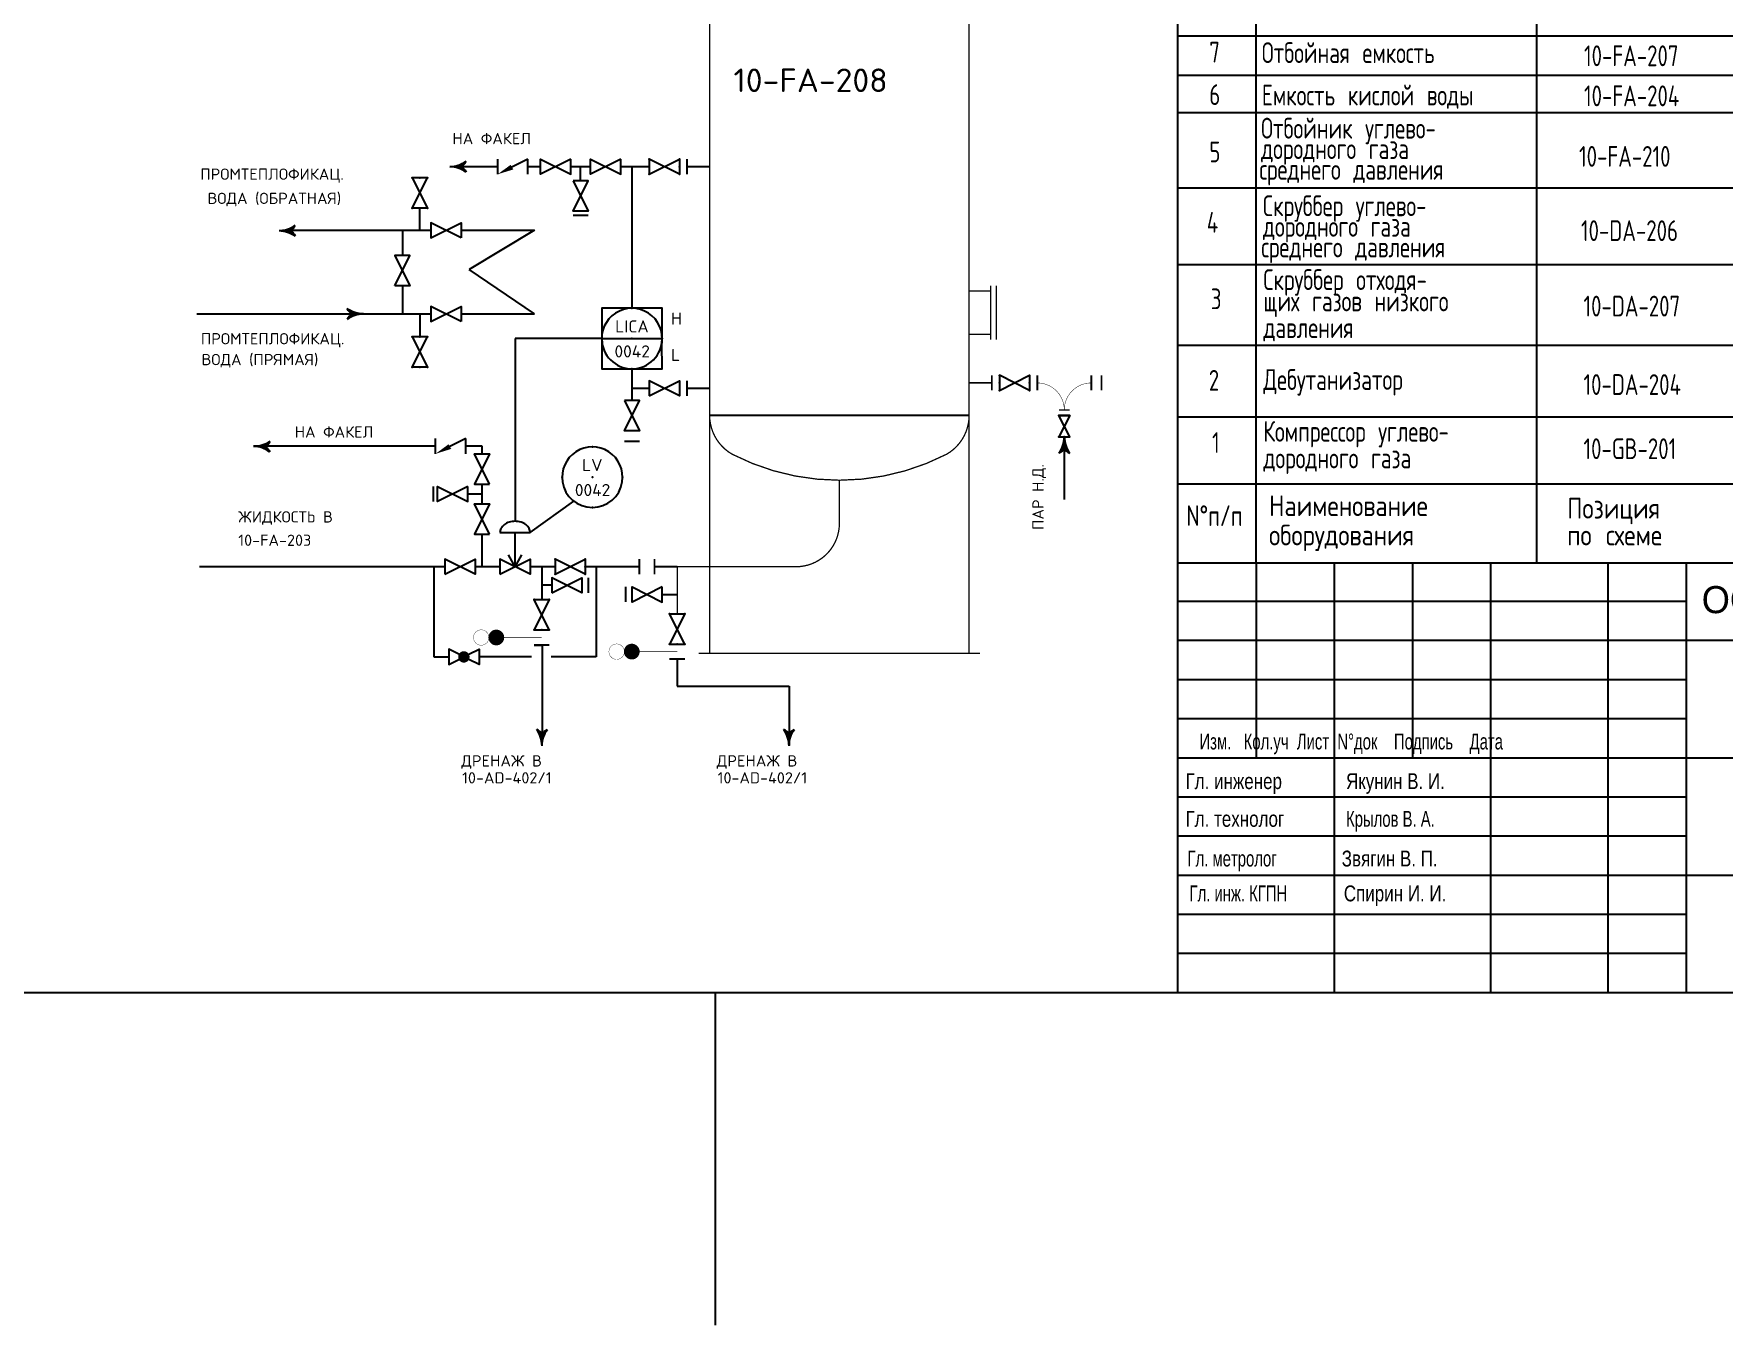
# Model space of a CAD drawing. Extents: x 71 to 279, y 48 to 143.
# Drawn here: x 236.52 to 256.05, y 48.41 to 63.34 of the extents above; entities that cross this region are included whole.
import ezdxf
from ezdxf.enums import TextEntityAlignment as Align

# ---------------------------------------------------------------- set-up
doc = ezdxf.new("R2010")
doc.units = 0
doc.header["$MEASUREMENT"] = 0
for name, pattern in [('DASH', [0.15625, 0.09375, -0.0625]), ('DASHS', [0.375, 0.25, -0.125]), ('HIDDEN', [0.125, 0.0625, -0.0625]), ('SDASH', [0.09375, 0.046875, -0.046875])]:
    doc.linetypes.add(name, pattern=pattern)
doc.layers.get('0').update_dxf_attribs({"linetype": 'CONTINUOUS'})
for name, color, linetype in [('1', 2, 'CONTINUOUS'), ('3', 7, 'DASHS'), ('CORPORATSERV', 3, 'CONTINUOUS'), ('IN-ATTRIBS', 7, 'CONTINUOUS'), ('IN-ELECTRICAL', 7, 'HIDDEN'), ('IN-EQUIPMENT', 7, 'CONTINUOUS'), ('IN-INST-TAP', 7, 'CONTINUOUS'), ('IN-INSTRUMENT', 7, 'SDASH'), ('IN-MAJ-PROC', 7, 'CONTINUOUS'), ('IN-MIN-PROC', 7, 'CONTINUOUS'), ('IN-PNEUMATIC', 7, 'CONTINUOUS'), ('IN-SOFTWARE', 7, 'CONTINUOUS'), ('IN-TEXT', 51, 'CONTINUOUS')]:
    doc.layers.add(name, color=color, linetype=linetype)
doc.styles.add('ATTRIBS', font='SIMPLEX', dxfattribs={"width": 0.8, "height": 0.125})
doc.styles.add('NARROW', font='simplex', dxfattribs={"width": 0.75, "height": 0.1})
doc.styles.add('S1', font='SIMPLEX.shx')
doc.styles.add('SIMPLEX', font='SIMPLEX')
doc.styles.add('STYLE', font='txt.shx', dxfattribs={"width": 0.8, "height": 4})

# ---------------------------------------------------------------- blocks, each defined once
blk = doc.blocks.new('VALVTEXT')
at = {"layer": 'IN-ATTRIBS'}
for p in [(0, 0.0625), (0, 0), (0.25, 0.0625), (0.25, 0), (0, -0.0625), (0.25, -0.0625)]:
    blk.add_point(p, dxfattribs=at)
at = {"layer": 'IN-ATTRIBS', "style": 'S1', "flags": 1}
for tag, p in [('IDNUM', (0.125, 0.5625)), ('DWGNO', (0.125, 0.4375)), ('FILENO', (0.125, 0.3125))]:
    blk.add_attdef(tag, text='', height=0.1, dxfattribs=at).set_placement(p, align=Align.CENTER)
at = {"layer": 'IN-ATTRIBS', "style": 'S1'}
for tag, p in [('MODE', (0.125, 0.078125)), ('SIZE', (0.125, -0.1875))]:
    blk.add_attdef(tag, text='', height=0.1, dxfattribs=at).set_placement(p, align=Align.CENTER)
blk = doc.blocks.new('BUBTEXT')
at = {"layer": 'IN-ATTRIBS'}
for p in [(0, 0.25), (-0.25, 0), (0, 0), (0.25, 0), (0, -0.25)]:
    blk.add_point(p, dxfattribs=at)
at = {"layer": 'IN-ATTRIBS', "flags": 1}
for tag, style, width, p in [('IDNUM', 'ATTRIBS', 0.8, (0.009, 0.584)), ('DWGNO', 'ATTRIBS', 0.8, (0.003, 0.447)), ('FILENO', 'ATTRIBS', 0.8, (-0.003, 0.311)), ('LOC', 'ATTRIBS', 0.8, (-0.08, -0.422)), ('SIG', 'ATTRIBS', 0.8, (-0.087, -0.563)), ('INSTALL', 'ATTRIBS', 0.8, (-0.087, -0.699)), ('SERV', 'ATTRIBS', 0.8, (-0.083, -0.838)), ('DATE', 'ATTRIBS', 0.8, (-0.088, -0.969)), ('DES', 'NARROW', 0.75, (-0.087, -1.102)), ('CSYS', 'NARROW', 0.75, (-0.087, -1.243))]:
    blk.add_attdef(tag, text='', height=0.1, dxfattribs=dict(at, style=style, width=width)).set_placement(p, align=Align.CENTER)
at = {"layer": 'IN-ATTRIBS', "style": 'ATTRIBS', "flags": 1}
blk.add_attdef('SYSCDI', text='', height=0.1, dxfattribs=at).set_placement((-0.312, 0.312), align=Align.RIGHT)
at = {"layer": 'IN-ATTRIBS', "style": 'S1'}
for tag, p in [('XT', (0.324, 0.257)), ('A1', (0.323, 0.115)), ('A2', (0.323, -0.035)), ('A3', (0.323, -0.185)), ('RES', (0.323, -0.342))]:
    blk.add_attdef(tag, p, '', height=0.1, dxfattribs=at)
at = {"layer": 'IN-ATTRIBS', "style": 'ATTRIBS'}
blk.add_attdef('SYSCDV', text='', height=0.1, dxfattribs=at).set_placement((-0.312, 0.141), align=Align.RIGHT)
at = {"layer": 'IN-ATTRIBS', "style": 'S1'}
for tag, p in [('INSTTYPE', (0, 0.05)), ('TAGNUM', (0.002, -0.156)), ('MD', (0.402, -0.565)), ('SZ', (0.402, -0.696))]:
    blk.add_attdef(tag, text='', height=0.1, dxfattribs=at).set_placement(p, align=Align.CENTER)
blk = doc.blocks.new('PE2')
for points in [[(0, 0, 0.150368), (0.188, 0.062, 0.150368)], [(0.125, 0, 0.206864), (0.188, 0.062, 0.206864)], [(0.125, 0, -0.206864), (0.188, -0.062, -0.206864)]]:
    blk.add_lwpolyline(points, format="xyb")
blk.add_arc((-0.008, -0.336), 0.336, 54.4623, 88.6678)
for points in [[(0, 0), (0.125, 0), (0.04, 0.003), (0.141, 0.008)], [(0, 0), (0.125, 0), (0.04, -0.003), (0.141, -0.008)], [(0.04, 0.003), (0.141, 0.008), (0.079, 0.011), (0.156, 0.019)], [(0.079, 0.011), (0.156, 0.019), (0.117, 0.024), (0.169, 0.031)], [(0.117, 0.024), (0.169, 0.031), (0.154, 0.041), (0.179, 0.046)], [(0.154, 0.041), (0.179, 0.046), (0.188, 0.062)], [(0.04, -0.003), (0.141, -0.008), (0.079, -0.011), (0.156, -0.019)], [(0.079, -0.011), (0.156, -0.019), (0.117, -0.024), (0.169, -0.031)], [(0.117, -0.024), (0.169, -0.031), (0.154, -0.041), (0.179, -0.046)], [(0.154, -0.041), (0.179, -0.046), (0.188, -0.062)]]:
    blk.add_solid(points)

msp = doc.modelspace()

# ---------------------------------------------------------------- linework, layer by layer
at = {"color": 1}
for p, q in [((250.651, 57.222), (250.651, 69.809, -1.216)), ((253.897, 57.222, 0.909), (253.897, 69.809, -0.323)), ((249.746, 61.559, -0.812), (266.486, 61.559, -0.812)), ((249.746, 60.673, -0.17), (266.486, 60.673, -0.17)), ((249.746, 60.673, -0.17), (266.486, 60.673, -0.17)), ((249.746, 58.134, 0.151), (266.486, 58.134, 0.151)), ((249.746, 58.134, 0.303), (266.486, 58.134, 0.303)), ((249.746, 57.222, 0.151), (266.486, 57.222, 0.151)), ((253.366, 52.255), (253.366, 57.222, 0.758)), ((254.723, 52.255), (254.723, 57.222, 0.758)), ((255.628, 52.255), (255.628, 57.222, 0.758)), ((249.746, 56.779, 0.758), (255.628, 56.779, 0.758)), ((249.746, 56.326, 0.758), (266.486, 56.326, 0.758)), ((249.746, 55.874, 0.758), (255.628, 55.874, 0.758)), ((249.746, 55.421, 0.758), (255.628, 55.421, 0.758)), ((249.746, 54.969, 0.758), (266.486, 54.969, 0.758)), ((249.746, 54.517, 0.758), (255.628, 54.517, 0.758)), ((249.746, 54.064, 0.758), (255.628, 54.064, 0.758)), ((249.746, 53.612, 0.758), (266.486, 53.612, 0.758)), ((249.746, 53.159, 0.758), (255.628, 53.159, 0.758)), ((249.746, 52.707, 0.758), (255.628, 52.707, 0.758))]:
    msp.add_line(p, q, dxfattribs=at)
at = {"color": 2}
for p, q in [((241.884, 61.715), (241.884, 61.89)), ((242.234, 61.89), (242.049, 61.797)), ((242.234, 61.715), (242.234, 61.89)), ((242.93, 61.239), (242.755, 61.239)), ((248.497, 58.927), (248.372, 58.927)), ((241.166, 58.483), (241.166, 58.658)), ((241.516, 58.658), (241.331, 58.566)), ((241.516, 58.483), (241.516, 58.658)), ((243.523, 58.624), (243.348, 58.624)), ((241.14, 57.931), (241.14, 58.106)), ((241.91, 57.571), (242.26, 57.571)), ((242.085, 57.177), (242.085, 57.571)), ((242.931, 57.049), (242.931, 56.874)), ((242.508, 56.962), (242.397, 56.962)), ((243.365, 56.77), (243.365, 56.945)), ((243.787, 56.857), (243.95, 56.857)), ((243.872, 56.633), (244.047, 56.633)), ((244.047, 56.283), (243.872, 56.633)), ((244.047, 56.633), (243.872, 56.283)), ((242.48, 56.271), (242.305, 56.271)), ((242.305, 56.271), (242.393, 56.271)), ((243.872, 56.283), (244.047, 56.283)), ((243.897, 56.283), (243.959, 56.283)), ((244.047, 56.108), (243.872, 56.108))]:
    msp.add_line(p, q, dxfattribs=at)
at = {"linetype": 'Continuous'}
for p, q in [((243.086, 59.815), (243.786, 59.815)), ((242.085, 57.177), (242.008, 57.315)), ((242.085, 57.177), (242.162, 57.315))]:
    msp.add_line(p, q, dxfattribs=at)
at = {"color": 5, "linetype": 'Continuous'}
for p, q in [((241.166, 58.571), (239.062, 58.571)), ((241.703, 58.571), (241.516, 58.571)), ((241.703, 58.477), (241.703, 58.571)), ((241.703, 57.905), (241.703, 58.133)), ((241.703, 57.177), (241.703, 57.555)), ((241.147, 57.177), (241.147, 56.134)), ((243.022, 57.177), (243.022, 56.134)), ((242.397, 56.267), (242.397, 55.176)), ((241.147, 56.134), (241.318, 56.134)), ((242.274, 56.134), (241.668, 56.134)), ((242.397, 56.065), (242.397, 55.94)), ((243.022, 56.134), (242.502, 56.134)), ((243.959, 56.006), (243.959, 55.797)), ((243.959, 55.797), (245.252, 55.797)), ((245.252, 55.797), (245.252, 55.108))]:
    msp.add_line(p, q, dxfattribs=at)
at = {"color": 3, "linetype": 'Continuous'}
for p, q in [((241.272, 57.177), (238.435, 57.177)), ((241.91, 57.177), (241.622, 57.177)), ((242.547, 57.177), (242.26, 57.177)), ((243.522, 57.177), (242.897, 57.177))]:
    msp.add_line(p, q, dxfattribs=at)
at = {"color": 1, "linetype": 'Continuous'}
for p, q in [((250.651, 57.222), (250.651, 54.969)), ((251.556, 57.222), (251.556, 52.255)), ((252.461, 57.222), (252.461, 54.969))]:
    msp.add_line(p, q, dxfattribs=at)
at = {"color": 6, "linetype": 'Continuous'}
msp.add_line((71.634, 52.255), (266.486, 52.255), dxfattribs=at)
at = {"color": 2}
for points in [[(242.728, 61.89), (242.378, 61.715), (242.378, 61.89), (242.728, 61.715)], [(243.307, 61.89), (242.957, 61.715), (242.957, 61.89), (243.307, 61.715)], [(243.634, 61.715), (243.984, 61.89), (243.984, 61.715), (243.634, 61.89)], [(240.896, 61.323), (241.071, 61.673), (240.896, 61.673), (241.071, 61.323)], [(242.755, 61.638), (242.93, 61.288), (242.755, 61.288), (242.93, 61.638)], [(241.46, 60.979), (241.11, 61.154), (241.11, 60.979), (241.46, 61.154)], [(240.694, 60.424), (240.869, 60.774), (240.694, 60.774), (240.869, 60.424)], [(241.46, 60.011), (241.11, 60.186), (241.11, 60.011), (241.46, 60.186)], [(240.896, 59.834), (241.071, 59.484), (240.896, 59.484), (241.071, 59.834)], [(247.684, 59.215), (248.034, 59.39), (248.034, 59.215), (247.684, 59.39)], [(243.634, 59.152), (243.984, 59.327), (243.984, 59.152), (243.634, 59.327)], [(243.348, 59.099), (243.523, 58.749), (243.348, 58.749), (243.523, 59.099)], [(248.497, 58.677), (248.372, 58.927), (248.497, 58.927), (248.372, 58.677)], [(241.79, 58.133), (241.615, 58.483), (241.79, 58.483), (241.615, 58.133)], [(241.539, 58.106), (241.189, 57.931), (241.189, 58.106), (241.539, 57.931)], [(241.79, 57.555), (241.615, 57.905), (241.79, 57.905), (241.615, 57.555)], [(241.272, 57.09), (241.622, 57.265), (241.622, 57.09), (241.272, 57.265)], [(241.91, 57.09), (242.26, 57.265), (242.26, 57.09), (241.91, 57.265)], [(242.547, 57.09), (242.897, 57.265), (242.897, 57.09), (242.547, 57.265)], [(242.508, 56.874), (242.858, 57.049), (242.858, 56.874), (242.508, 57.049)], [(243.787, 56.944), (243.437, 56.769), (243.437, 56.944), (243.787, 56.769)], [(242.48, 56.446), (242.305, 56.796), (242.48, 56.796), (242.305, 56.446)]]:
    msp.add_lwpolyline(points, close=True, dxfattribs=at)
for points in [[(243.786, 59.761), (243.786, 60.165), (243.086, 60.165), (243.086, 59.761)], [(243.086, 59.761), (243.086, 59.465), (243.786, 59.465), (243.781, 59.761)]]:
    msp.add_lwpolyline(points)
for points, const_width in [([(248.122, 59.39), (248.122, 59.215)], 0.021), ([(248.497, 58.99), (248.372, 58.99)], 0.015), ([(243.522, 57.09), (243.522, 57.265)], 0.021), ([(241.955, 56.358), (242.393, 56.358)], 0.007), ([(243.522, 56.195), (243.959, 56.195)], 0.007)]:
    msp.add_lwpolyline(points, dxfattribs=dict(at, const_width=const_width))
at = {"color": 1, "const_width": 0.021}
for points in [[(248.747, 59.215), (248.747, 59.39)], [(248.864, 59.215), (248.864, 59.39)]]:
    msp.add_lwpolyline(points, dxfattribs=at)
at = {"color": 2}
msp.add_lwpolyline([(242.26, 57.571, 0.126822), (242.247, 57.619, 0.10607), (242.209, 57.664, 0.085783), (242.154, 57.692, 0.075445), (242.085, 57.702, 0.075445), (242.016, 57.692, 0.085783), (241.961, 57.664, 0.10607), (241.922, 57.619, 0.126822), (241.91, 57.571)], format="xyb", dxfattribs=at)
for points, const_width in [([(241.693, 56.269, -1), (241.693, 56.447, -1)], 0.0035), ([(241.868, 56.313, -1), (241.868, 56.404, -1)], 0.091), ([(243.259, 56.106, -1), (243.259, 56.284, -1)], 0.0035), ([(243.434, 56.15, -1), (243.434, 56.241, -1)], 0.091), ([(241.46, 56.134, 1), (241.526, 56.134, 1)], 0.0656)]:
    msp.add_lwpolyline(points, format="xyb", close=True, dxfattribs=dict(at, const_width=const_width))
for points in [[(241.435, 56.164), (241.318, 56.222), (241.318, 56.047), (241.435, 56.105)], [(241.552, 56.164), (241.668, 56.222), (241.668, 56.047), (241.552, 56.105)]]:
    msp.add_lwpolyline(points, dxfattribs=at)
for start, end in [(351.1529, 188.8471), (180, 0)]:
    msp.add_arc((243.436, 59.815), 0.35, start, end)
at = {"linetype": 'Continuous'}
for start, end in [(351.1529, 188.8471), (188.8471, 351.1529)]:
    msp.add_arc((242.978, 58.212), 0.35, start, end, dxfattribs=at)
at = {"color": 2}
for points in [[(242.064, 61.77), (241.884, 61.715), (242.034, 61.824)], [(241.347, 58.539), (241.166, 58.483), (241.316, 58.593)]]:
    msp.add_solid(points, dxfattribs=at)
at = {"layer": '1', "color": 1, "linetype": 'Continuous'}
msp.add_line((249.746, 57.226), (249.746, 69.809, -0.346), dxfattribs=at)
at = {"layer": '3', "color": 1, "linetype": 'ByBlock'}
msp.add_line((249.746, 52.255), (249.746, 57.226), dxfattribs=at)
at = {"layer": 'CORPORATSERV', "color": 1}
for p, q in [((249.746, 63.314, -0.491), (266.486, 63.314, -0.491)), ((249.746, 62.861, -0.491), (266.486, 62.861, -0.491)), ((249.746, 62.429, -0.812), (266.486, 62.429, -0.812)), ((249.746, 59.737, 0.151), (266.486, 59.737, 0.151)), ((249.746, 58.908, 0.303), (266.486, 58.908, 0.303))]:
    msp.add_line(p, q, dxfattribs=at)
at = {"layer": 'IN-ATTRIBS'}
for p in [(243.872, 56.633), (243.959, 56.633), (244.047, 56.633), (243.872, 56.283), (243.959, 56.283), (244.047, 56.283)]:
    msp.add_point(p, dxfattribs=at)
at = {"layer": 'IN-ELECTRICAL', "color": 7, "linetype": 'Continuous'}
msp.add_line((243.086, 59.815), (242.085, 59.815), dxfattribs=at)
at = {"layer": 'IN-EQUIPMENT', "color": 6}
msp.add_line((247.334, 58.927), (244.334, 58.927), dxfattribs=at)
at = {"layer": 'IN-EQUIPMENT', "color": 6, "const_width": 0.015}
msp.add_lwpolyline([(247.334, 64.427, 0.267949), (247.075, 64.876, 0.242718), (244.594, 64.876, 0.267949), (244.334, 64.427), (244.334, 58.927, 0.267949), (244.594, 58.478, 0.242718), (247.075, 58.478, 0.267949), (247.334, 58.927)], format="xyb", close=True, dxfattribs=at)
at = {"layer": 'IN-EQUIPMENT', "color": 6}
for points, const_width in [([(244.072, 61.715), (244.072, 61.89)], 0.021), ([(244.334, 61.802), (244.072, 61.802)], 0.021), ([(247.334, 60.365), (247.584, 60.365)], 0.015), ([(247.584, 60.427), (247.584, 59.802)], 0.015), ([(247.647, 60.427), (247.647, 59.802)], 0.015), ([(247.334, 59.865), (247.584, 59.865)], 0.015), ([(247.597, 59.39), (247.597, 59.215)], 0.021), ([(244.072, 59.152), (244.072, 59.327)], 0.021), ([(244.334, 59.24), (244.072, 59.24)], 0.021), ([(247.334, 59.302), (247.597, 59.302)], 0.021), ([(244.334, 58.927), (244.334, 56.177)], 0.015), ([(247.334, 58.927), (247.334, 56.177)], 0.015), ([(243.697, 57.09), (243.697, 57.265)], 0.021), ([(243.959, 57.177), (243.697, 57.177)], 0.021), ([(243.959, 57.177), (243.959, 56.633)], 0.015), ([(244.334, 57.177), (243.959, 57.177)], 0.015), ([(244.209, 56.177), (247.459, 56.177)], 0.015)]:
    msp.add_lwpolyline(points, dxfattribs=dict(at, const_width=const_width))
at = {"layer": 'IN-EQUIPMENT', "color": 6, "const_width": 0.015}
msp.add_lwpolyline([(245.834, 58.177), (245.834, 57.677, -0.414214), (245.334, 57.177), (244.334, 57.177)], format="xyb", dxfattribs=at)
at = {"layer": 'IN-INST-TAP', "color": 7}
msp.add_line((242.26, 57.571), (242.766, 57.934), dxfattribs=at)
at = {"layer": 'IN-MIN-PROC', "color": 5, "linetype": 'Continuous'}
for p, q in [((241.884, 61.802), (241.33, 61.802)), ((242.378, 61.802), (242.234, 61.802)), ((242.957, 61.802), (242.728, 61.802)), ((242.842, 61.638), (242.842, 61.802)), ((243.436, 61.802), (243.307, 61.802)), ((243.436, 61.802), (243.436, 60.165)), ((243.634, 61.802), (243.436, 61.802)), ((240.984, 61.061), (240.984, 61.323)), ((239.396, 61.067), (241.11, 61.067)), ((240.782, 61.068), (240.782, 60.774)), ((241.46, 61.067), (242.311, 61.067)), ((242.311, 61.067), (241.555, 60.614)), ((242.311, 60.099), (241.555, 60.614)), ((240.782, 60.424), (240.782, 60.099)), ((238.405, 60.099), (241.11, 60.099)), ((240.984, 60.096), (240.984, 59.834)), ((241.46, 60.099), (242.311, 60.099)), ((243.436, 59.465), (243.436, 59.24)), ((243.436, 59.24), (243.634, 59.24)), ((243.436, 59.24), (243.436, 59.099)), ((242.393, 57.177), (242.393, 56.796)), ((243.959, 56.108), (243.959, 56.006))]:
    msp.add_line(p, q, dxfattribs=at)
at = {"layer": 'IN-MIN-PROC', "color": 5}
msp.add_line((248.434, 58.677), (248.434, 57.955), dxfattribs=at)
at = {"layer": 'IN-MIN-PROC', "color": 7, "linetype": 'Continuous'}
for p, q in [((241.539, 58.019), (241.703, 58.019)), ((241.703, 57.905), (241.703, 58.133))]:
    msp.add_line(p, q, dxfattribs=at)
at = {"layer": 'IN-MIN-PROC', "color": 4, "linetype": 'Continuous'}
msp.add_line((244.398, 52.255), (244.398, 48.407), dxfattribs=at)
msp.add_line((244.398, 52.255), (244.398, 48.407), dxfattribs=at)
at = {"layer": 'IN-MIN-PROC', "color": 5, "linetype": 'Continuous'}
for points in [[(241.33, 61.802, 0.150368), (241.518, 61.865)], [(241.455, 61.802, 0.206864), (241.518, 61.865)], [(241.455, 61.802, -0.206864), (241.518, 61.74)], [(239.356, 61.063, -0.150368), (239.543, 61.001)], [(239.481, 61.064, 0.206864), (239.543, 61.126)], [(239.481, 61.064, -0.206864), (239.543, 61.001)], [(240.207, 60.099, -0.206864), (240.144, 60.161)], [(240.332, 60.099, -0.150368), (240.144, 60.161)], [(240.207, 60.099, 0.206864), (240.144, 60.036)], [(242.397, 55.233, 0.206864), (242.335, 55.295)], [(242.397, 55.108, -0.150368), (242.46, 55.295)], [(242.397, 55.233, -0.206864), (242.46, 55.295)], [(245.252, 55.233, 0.206864), (245.19, 55.295)], [(245.252, 55.108, -0.150368), (245.315, 55.295)], [(245.252, 55.233, -0.206864), (245.315, 55.295)]]:
    msp.add_lwpolyline(points, format="xyb", dxfattribs=at)
at = {"layer": 'IN-MIN-PROC', "color": 5, "linetype": 'DASH', "const_width": 0.005}
msp.add_lwpolyline([(248.122, 59.302, -0.414214), (248.434, 58.99)], format="xyb", dxfattribs=at)
at = {"layer": 'IN-MIN-PROC', "color": 5, "const_width": 0.005}
msp.add_lwpolyline([(248.434, 58.99, -0.414214), (248.747, 59.302)], format="xyb", dxfattribs=at)
at = {"layer": 'IN-MIN-PROC', "color": 5}
for points in [[(248.434, 58.677, 0.150368), (248.497, 58.49)], [(248.434, 58.552, -0.206864), (248.372, 58.49)], [(248.434, 58.552, 0.206864), (248.497, 58.49)]]:
    msp.add_lwpolyline(points, format="xyb", dxfattribs=at)
at = {"layer": 'IN-MIN-PROC', "color": 5, "linetype": 'Continuous'}
for centre, start, end in [((241.322, 61.466), 54.4623, 88.6678), ((239.347, 61.399), 271.4739, 305.6793), ((240.339, 59.763), 91.3322, 125.5377), ((242.061, 55.1), 1.3322, 35.5377), ((244.917, 55.1), 1.3322, 35.5377)]:
    msp.add_arc(centre, 0.336, start, end, dxfattribs=at)
at = {"layer": 'IN-MIN-PROC', "color": 5}
msp.add_arc((248.099, 58.685), 0.336, 324.4623, 358.6678, dxfattribs=at)
at = {"layer": 'IN-MIN-PROC', "color": 5, "linetype": 'Continuous'}
for points in [[(241.33, 61.802), (241.455, 61.802), (241.37, 61.805), (241.471, 61.81)], [(241.33, 61.802), (241.455, 61.802), (241.37, 61.799), (241.471, 61.794)], [(241.37, 61.805), (241.471, 61.81), (241.409, 61.814), (241.486, 61.821)], [(241.37, 61.799), (241.471, 61.794), (241.409, 61.791), (241.486, 61.784)], [(241.409, 61.814), (241.486, 61.821), (241.447, 61.826), (241.499, 61.834)], [(241.409, 61.791), (241.486, 61.784), (241.447, 61.778), (241.499, 61.771)], [(241.447, 61.826), (241.499, 61.834), (241.484, 61.843), (241.51, 61.848)], [(241.447, 61.778), (241.499, 61.771), (241.484, 61.761), (241.51, 61.756)], [(241.484, 61.843), (241.51, 61.848), (241.518, 61.865)], [(241.484, 61.761), (241.51, 61.756), (241.518, 61.74)], [(239.356, 61.063), (239.481, 61.064), (239.396, 61.067), (239.497, 61.072)], [(239.356, 61.063), (239.481, 61.064), (239.396, 61.06), (239.497, 61.056)], [(239.396, 61.067), (239.497, 61.072), (239.435, 61.075), (239.512, 61.082)], [(239.396, 61.06), (239.497, 61.056), (239.435, 61.052), (239.512, 61.045)], [(239.435, 61.075), (239.512, 61.082), (239.473, 61.088), (239.525, 61.095)], [(239.435, 61.052), (239.512, 61.045), (239.473, 61.04), (239.525, 61.032)], [(239.473, 61.088), (239.525, 61.095), (239.509, 61.105), (239.535, 61.11)], [(239.473, 61.04), (239.525, 61.032), (239.509, 61.023), (239.535, 61.018)], [(239.509, 61.105), (239.535, 61.11), (239.543, 61.126)], [(239.509, 61.023), (239.535, 61.018), (239.543, 61.001)], [(240.178, 60.14), (240.152, 60.145), (240.144, 60.161)], [(240.178, 60.057), (240.152, 60.052), (240.144, 60.036)], [(240.214, 60.123), (240.163, 60.13), (240.178, 60.14), (240.152, 60.145)], [(240.214, 60.075), (240.163, 60.067), (240.178, 60.057), (240.152, 60.052)], [(240.252, 60.11), (240.176, 60.117), (240.214, 60.123), (240.163, 60.13)], [(240.252, 60.087), (240.176, 60.08), (240.214, 60.075), (240.163, 60.067)], [(240.292, 60.102), (240.19, 60.107), (240.252, 60.11), (240.176, 60.117)], [(240.292, 60.095), (240.19, 60.091), (240.252, 60.087), (240.176, 60.08)], [(240.332, 60.099), (240.207, 60.099), (240.292, 60.102), (240.19, 60.107)], [(240.332, 60.099), (240.207, 60.099), (240.292, 60.095), (240.19, 60.091)], [(242.356, 55.261), (242.351, 55.287), (242.335, 55.295)], [(242.373, 55.225), (242.366, 55.277), (242.356, 55.261), (242.351, 55.287)], [(242.386, 55.187), (242.379, 55.264), (242.373, 55.225), (242.366, 55.277)], [(242.409, 55.187), (242.416, 55.264), (242.421, 55.225), (242.429, 55.277)], [(242.421, 55.225), (242.429, 55.277), (242.439, 55.261), (242.444, 55.287)], [(242.439, 55.261), (242.444, 55.287), (242.46, 55.295)], [(245.211, 55.261), (245.206, 55.287), (245.19, 55.295)], [(245.228, 55.225), (245.221, 55.277), (245.211, 55.261), (245.206, 55.287)], [(245.241, 55.187), (245.234, 55.264), (245.228, 55.225), (245.221, 55.277)], [(245.264, 55.187), (245.271, 55.264), (245.277, 55.225), (245.284, 55.277)], [(245.277, 55.225), (245.284, 55.277), (245.294, 55.261), (245.299, 55.287)], [(245.294, 55.261), (245.299, 55.287), (245.315, 55.295)], [(242.394, 55.148), (242.389, 55.249), (242.386, 55.187), (242.379, 55.264)], [(242.397, 55.108), (242.397, 55.233), (242.394, 55.148), (242.389, 55.249)], [(242.397, 55.108), (242.397, 55.233), (242.401, 55.148), (242.405, 55.249)], [(242.401, 55.148), (242.405, 55.249), (242.409, 55.187), (242.416, 55.264)], [(245.249, 55.148), (245.244, 55.249), (245.241, 55.187), (245.234, 55.264)], [(245.252, 55.108), (245.252, 55.233), (245.249, 55.148), (245.244, 55.249)], [(245.252, 55.108), (245.252, 55.233), (245.256, 55.148), (245.261, 55.249)], [(245.256, 55.148), (245.261, 55.249), (245.264, 55.187), (245.271, 55.264)]]:
    msp.add_solid(points, dxfattribs=at)
at = {"layer": 'IN-MIN-PROC', "color": 5}
for points in [[(248.423, 58.598), (248.416, 58.521), (248.41, 58.56), (248.403, 58.508)], [(248.431, 58.637), (248.426, 58.536), (248.423, 58.598), (248.416, 58.521)], [(248.434, 58.677), (248.434, 58.552), (248.431, 58.637), (248.426, 58.536)], [(248.434, 58.677), (248.434, 58.552), (248.438, 58.637), (248.442, 58.536)], [(248.438, 58.637), (248.442, 58.536), (248.446, 58.598), (248.453, 58.521)], [(248.446, 58.598), (248.453, 58.521), (248.459, 58.56), (248.466, 58.508)], [(248.393, 58.524), (248.388, 58.498), (248.372, 58.49)], [(248.41, 58.56), (248.403, 58.508), (248.393, 58.524), (248.388, 58.498)], [(248.459, 58.56), (248.466, 58.508), (248.476, 58.524), (248.481, 58.498)], [(248.476, 58.524), (248.481, 58.498), (248.497, 58.49)]]:
    msp.add_solid(points, dxfattribs=at)
at = {"layer": 'IN-PNEUMATIC', "color": 7}
msp.add_line((242.085, 59.815), (242.085, 57.702), dxfattribs=at)
at = {"layer": 'IN-SOFTWARE', "color": 5, "linetype": 'Continuous'}
msp.add_line((242.957, 61.802), (242.728, 61.802), dxfattribs=at)
at = {"layer": 'IN-SOFTWARE', "color": 7, "linetype": 'Continuous'}
for p, q in [((242.728, 61.802), (242.728, 61.802)), ((242.728, 61.802), (242.728, 61.802)), ((241.91, 57.211), (241.91, 57.143))]:
    msp.add_line(p, q, dxfattribs=at)

# ---------------------------------------------------------------- block references
at = {"color": 5, "linetype": 'Continuous', "rotation": 358.4656585002992}
msp.add_blockref('PE2', (239.062, 58.571), dxfattribs=at)
at = {"layer": 'IN-INST-TAP', "color": 7, "yscale": 1.4, "zscale": 1.4, "rotation": 270}
for p, xscale in [((240.984, 61.323), -1.4), ((240.984, 59.834), 1.4)]:
    msp.add_blockref('VALVTEXT', p, dxfattribs=dict(at, xscale=xscale))
at = {"layer": 'IN-INSTRUMENT', "color": 7, "xscale": 1.4, "yscale": 1.4, "zscale": 1.4}
for p, values in [((243.436, 59.815), {'INSTTYPE': 'LICA', 'TAGNUM': '0042', 'A1': 'H', 'A3': 'L'}), ((242.978, 58.212), {'INSTTYPE': 'LV', 'TAGNUM': '0042'})]:
    msp.add_blockref('BUBTEXT', p, dxfattribs=at).add_auto_attribs(values)
at = {"layer": 'IN-MAJ-PROC', "color": 7, "xscale": 1.4, "yscale": 1.4, "zscale": 1.4}
msp.add_blockref('VALVTEXT', (242.547, 57.177), dxfattribs=at)
at = {"layer": 'IN-MIN-PROC', "color": 7, "xscale": 1.4, "yscale": 1.4, "zscale": 1.4}
for p in [(243.634, 61.802), (247.684, 59.302)]:
    msp.add_blockref('VALVTEXT', p, dxfattribs=at)
at = {"layer": 'IN-MIN-PROC', "color": 7, "rotation": 90}
msp.add_blockref('VALVTEXT', (248.434, 58.677), dxfattribs=at)
at = {"layer": 'IN-MIN-PROC', "color": 7, "xscale": 1.4, "yscale": 1.4, "zscale": 1.4, "rotation": 90}
msp.add_blockref('VALVTEXT', (242.393, 56.446), dxfattribs=at)

# ---------------------------------------------------------------- texts
at = {"color": 1, "linetype": 'Continuous', "style": 'SIMPLEX'}
for s, p in [('НА ФАКЕЛ', (241.36, 62.062)), ('ПРОМТЕПЛОФИКАЦ.', (238.445, 61.651)), (' ВОДА (ОБРАТНАЯ)', (238.443, 61.371)), ('ПРОМТЕПЛОФИКАЦ.', (238.452, 59.748)), ('ВОДА (ПРЯМАЯ)', (238.46, 59.507)), ('НА ФАКЕЛ', (239.537, 58.67)), ('ЖИДКОСТЬ В ', (238.884, 57.688)), ('10-FA-203', (238.884, 57.418)), ('ДРЕНАЖ В', (241.463, 54.867)), ('ДРЕНАЖ В', (244.416, 54.867)), ('10-AD-402/1', (241.472, 54.671)), ('10-AD-402/1', (244.426, 54.671))]:
    msp.add_text(s, height=0.13, dxfattribs=at).set_placement(p)
msp.add_text('ПАР Н.Д.', height=0.13, rotation=90, dxfattribs=at).set_placement((248.196, 57.602))
at = {"layer": 'CORPORATSERV', "color": 1, "style": 'STYLE'}
for s, height, width, p in [('7', 0.24, 0.7, (250.111, 63.006, -0.776)), ('Отбойная емкость', 0.24035, 0.7, (250.718, 63, -1.248)), ('10-FA-207', 0.2403, 0.7, (254.443, 62.964, -0.776)), ('6', 0.24, 0.7, (250.111, 62.515, -0.776)), ('Емкость кислой воды', 0.24035, 0.7, (250.718, 62.51, -1.248)), ('10-FA-204', 0.2403, 0.7, (254.443, 62.501, -0.776)), ('Отбойник углево-', 0.24035, 0.7, (250.71, 62.127, -0.927)), ('5', 0.24, 0.7, (250.112, 61.853, -0.776)), ('дородного газа ', 0.24035, 0.7, (250.71, 61.89, -0.927)), ('10-FA-210', 0.2403, 0.7, (254.386, 61.801, -1.569)), ('среднего давления', 0.24035, 0.7, (250.69, 61.651, -0.927)), ('Скруббер углево-', 0.24035, 0.7, (250.731, 61.23, -0.927)), ('4', 0.24, 0.7, (250.082, 61.039, -1.569)), ('дородного газа ', 0.24035, 0.7, (250.731, 60.992, -0.927)), ('10-DA-206', 0.2403, 0.7, (254.408, 60.942, -0.927)), ('среднего давления', 0.24035, 0.7, (250.712, 60.753, -0.927)), ('Скруббер отходя-', 0.24035, 0.7, (250.736, 60.376, -0.606)), ('3', 0.24, 0.7, (250.129, 60.154, -0.927)), ('щих газов низкого', 0.24035, 0.7, (250.736, 60.129, -0.606)), ('10-DA-207', 0.2403, 0.7, (254.437, 60.07, -0.606)), ('давления', 0.2403, 0.7, (250.736, 59.821, -0.606)), ('2', 0.24, 0.7, (250.105, 59.212, -0.606)), ('Дебутанизатор', 0.24035, 0.7, (250.736, 59.221, -0.606)), ('10-DA-204', 0.2403, 0.7, (254.437, 59.163, -0.606)), ('Компрессор углево-', 0.24035, 0.7, (250.736, 58.622, -0.455)), ('1', 0.24, 0.7, (250.143, 58.493, -0.606)), ('10-GB-201', 0.2403, 0.7, (254.437, 58.421, -0.455)), ('дородного газа', 0.24035, 0.7, (250.736, 58.314, -0.455)), ('N%%dп/п', 0.2403, 0.7, (249.847, 57.647, -0.606)), ('Наименование', 0.24035, 0.8, (250.802, 57.762, -0.606)), ('Позиция', 0.2403, 0.8, (254.248, 57.733, -0.606)), ('оборудования', 0.24035, 0.8, (250.802, 57.423, -0.606)), ('по схеме', 0.2403, 0.8, (254.248, 57.423, -0.606))]:
    msp.add_text(s, height=height, dxfattribs=dict(at, width=width)).set_placement(p)
at = {"layer": 'CORPORATSERV', "color": 1}
msp.add_text('ООО"ЛУКОЙЛ-Пермнефтеоргсинтез"', height=0.31325, dxfattribs=at).set_placement((255.804, 56.64))
for s, width, p in [('Изм.   Кол.уч  Лист  N%%dдок    Подпись    Дата', 0.7, (249.997, 55.064)), ('Гл. инженер', 0.8, (249.836, 54.606)), ('Якунин В. И.', 0.8, (251.692, 54.606)), ('Гл. технолог', 0.8, (249.836, 54.17)), ('Крылов В. А.', 0.7, (251.692, 54.17)), ('Гл. метролог', 0.7, (249.859, 53.711)), ('Звягин В. П.', 0.8, (251.642, 53.711)), ('Гл. инж. КГПН', 0.7, (249.882, 53.308)), ('Спирин И. И.', 0.8, (251.666, 53.308))]:
    msp.add_text(s, height=0.1835, dxfattribs=dict(at, width=width)).set_placement(p)
at = {"layer": 'IN-TEXT', "color": 4, "style": 'S1'}
msp.add_text('10-FA-208', height=0.2722, dxfattribs=at).set_placement((244.61, 62.665))

doc.saveas('drawing.dxf')
